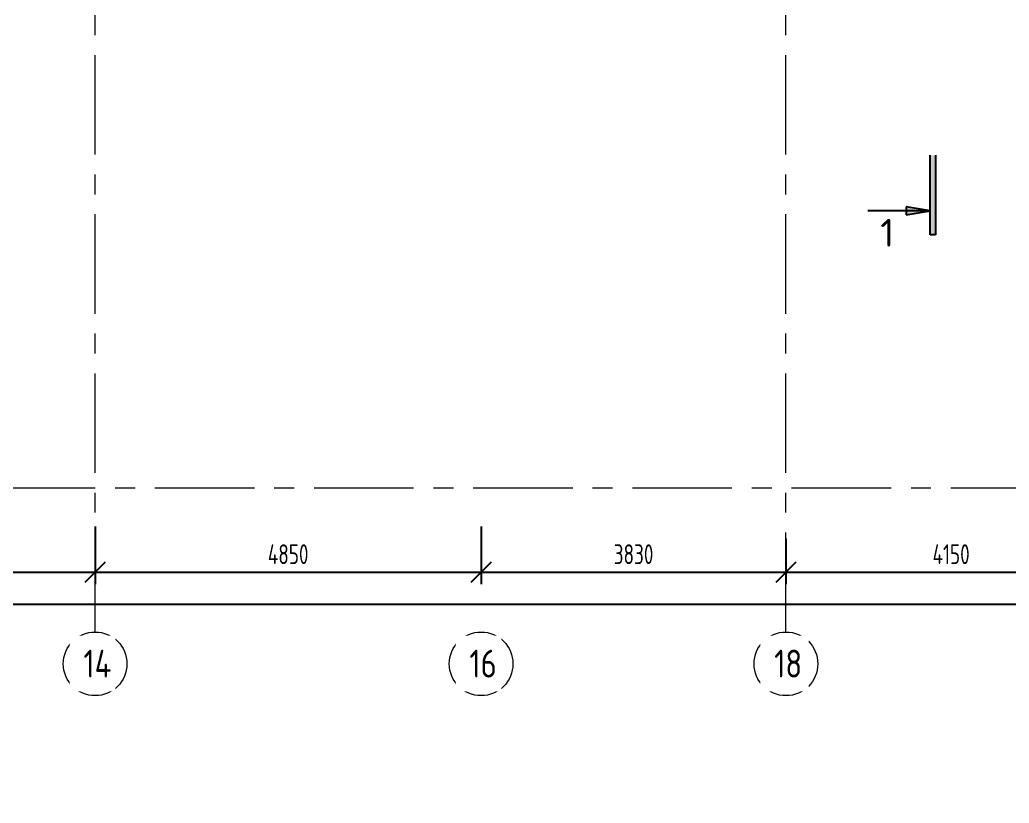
# Model space of a CAD drawing. Header units: millimetres. Extents: x -265044 to 366616, y 0 to 292181.
# Drawn here: x 236749 to 249181, y 51243 to 61088 of the extents above; entities that cross this region are included whole.
import ezdxf
from ezdxf import colors
from ezdxf.entities.mleader import LeaderData, LeaderLine
from ezdxf.math import Vec2, Vec3

# ---------------------------------------------------------------- set-up
doc = ezdxf.new("R2010")
doc.units = ezdxf.units.MM
doc.header["$MEASUREMENT"] = 0
doc.header["$PDMODE"] = 3
doc.header["$PDSIZE"] = -4
doc.linetypes.add('CENTER', pattern=[2, 1.25, -0.25, 0.25, -0.25])
doc.layers.get('0').update_dxf_attribs({"color": 250, "lineweight": 9})
doc.layers.get('Defpoints').update_dxf_attribs({"color": 6})
for name, color, linetype, lineweight in [('АР_Оси', 193, 'Continuous', 9), ('АР_Оси размеры', 164, 'Continuous', 9), ('АР_Отметки', 250, 'Continuous', 15), ('АР_Разрезы', 175, 'Continuous', 9)]:
    doc.layers.add(name, color=color, linetype=linetype, lineweight=lineweight)
doc.layers.add('Тонкая', color=7, linetype='Continuous')
doc.layers.get('Тонкая').off()
doc.styles.add('ISOCPEUR', font='isocpeur.ttf', dxfattribs={"width": 0.7})
doc.styles.add('METRO-STYLE', font='isocpeur.ttf', dxfattribs={"width": 0.9, "oblique": 15})
doc.styles.add('ГОСТ 2.304', font='isocpeur.ttf', dxfattribs={"width": 0.7})
doc.dimstyles.new('СПДС', dxfattribs={"dimscale": 100, "dimtxt": 2.5, "dimasz": 2.5, "dimexe": 1.5, "dimexo": 0, "dimgap": 1, "dimtad": 1, "dimdec": 0, "dimrnd": 1, "dimtxsty": 'ГОСТ 2.304', "dimblk": 'OBLIQUE', "dimcen": 2.5, "dimdle": 1.5, "dimadec": 0, "dimazin": 2, "dimtfac": 0.75, "dimtdec": 0, "dimtmove": 1, "dimatfit": 3, "dimfxl": 1, "dimtolj": 1, "dimarcsym": 1})

# ---------------------------------------------------------------- blocks, each defined once
blk = doc.blocks.new('_Oblique')
at = {"color": 8, "linetype": 'ByBlock', "lineweight": -2}
blk.add_line((-0.5, -0.5), (0.5, 0.5), dxfattribs=at)
blk = doc.blocks.new('*D487')
at = {"layer": 'Defpoints', "color": 0, "lineweight": 13, "ltscale": 100, "transparency": 16777216}
for p in [(229156, 54989), (237696, 54721), (237696, 54147)]:
    blk.add_point(p, dxfattribs=at)
at = {"layer": 'АР_Оси размеры', "color": 8, "lineweight": -2, "ltscale": 100, "transparency": 16777216}
for p, q in [((229156, 54989), (229156, 53997)), ((237696, 54721), (237696, 53997)), ((229006, 54147), (237846, 54147))]:
    blk.add_line(p, q, dxfattribs=at)
at = {"layer": 'АР_Оси размеры', "color": 8, "lineweight": -2, "ltscale": 100, "transparency": 16777216, "xscale": 250, "yscale": 250, "zscale": 250, "rotation": 180}
blk.add_blockref('_Oblique', (229156, 54147), dxfattribs=at)
at = {"layer": 'АР_Оси размеры', "color": 8, "lineweight": -2, "ltscale": 100, "transparency": 16777216, "xscale": 250, "yscale": 250, "zscale": 250}
blk.add_blockref('_Oblique', (237696, 54147), dxfattribs=at)
at = {"layer": 'АР_Оси размеры', "color": 8, "ltscale": 100, "transparency": 16777216, "insert": (233426, 54372), "char_height": 250, "attachment_point": 5, "style": 'ГОСТ 2.304'}
blk.add_mtext('\\A1;8540', dxfattribs=at)
blk = doc.blocks.new('*D488')
at = {"layer": 'Defpoints', "color": 0, "lineweight": 13, "ltscale": 100, "transparency": 16777216}
for p in [(242546, 54721), (246376, 54569), (246376, 54147)]:
    blk.add_point(p, dxfattribs=at)
at = {"layer": 'АР_Оси размеры', "color": 8, "lineweight": -2, "ltscale": 100, "transparency": 16777216}
for p, q in [((242546, 54721), (242546, 53997)), ((246376, 54569), (246376, 53997)), ((242396, 54147), (246526, 54147))]:
    blk.add_line(p, q, dxfattribs=at)
at = {"layer": 'АР_Оси размеры', "color": 8, "lineweight": -2, "ltscale": 100, "transparency": 16777216, "xscale": 250, "yscale": 250, "zscale": 250, "rotation": 180}
blk.add_blockref('_Oblique', (242546, 54147), dxfattribs=at)
at = {"layer": 'АР_Оси размеры', "color": 8, "lineweight": -2, "ltscale": 100, "transparency": 16777216, "xscale": 250, "yscale": 250, "zscale": 250}
blk.add_blockref('_Oblique', (246376, 54147), dxfattribs=at)
at = {"layer": 'АР_Оси размеры', "color": 8, "ltscale": 100, "transparency": 16777216, "insert": (244461, 54372), "char_height": 250, "attachment_point": 5, "style": 'ГОСТ 2.304'}
blk.add_mtext('\\A1;3830', dxfattribs=at)
blk = doc.blocks.new('*D489')
at = {"layer": 'Defpoints', "color": 0, "lineweight": 13, "ltscale": 100, "transparency": 16777216}
for p in [(246376, 54569), (250526, 54569), (250526, 54147)]:
    blk.add_point(p, dxfattribs=at)
at = {"layer": 'АР_Оси размеры', "color": 8, "lineweight": -2, "ltscale": 100, "transparency": 16777216}
for p, q in [((246376, 54569), (246376, 53997)), ((250526, 54569), (250526, 53997)), ((246226, 54147), (250676, 54147))]:
    blk.add_line(p, q, dxfattribs=at)
at = {"layer": 'АР_Оси размеры', "color": 8, "lineweight": -2, "ltscale": 100, "transparency": 16777216, "xscale": 250, "yscale": 250, "zscale": 250, "rotation": 180}
blk.add_blockref('_Oblique', (246376, 54147), dxfattribs=at)
at = {"layer": 'АР_Оси размеры', "color": 8, "lineweight": -2, "ltscale": 100, "transparency": 16777216, "xscale": 250, "yscale": 250, "zscale": 250}
blk.add_blockref('_Oblique', (250526, 54147), dxfattribs=at)
at = {"layer": 'АР_Оси размеры', "color": 8, "ltscale": 100, "transparency": 16777216, "insert": (248451, 54372), "char_height": 250, "attachment_point": 5, "style": 'ГОСТ 2.304'}
blk.add_mtext('\\A1;4150', dxfattribs=at)
blk = doc.blocks.new('*D492')
at = {"layer": 'Defpoints', "color": 0, "lineweight": 13, "ltscale": 100, "transparency": 16777216}
for p in [(237696, 54721), (242546, 54721), (242546, 54147)]:
    blk.add_point(p, dxfattribs=at)
at = {"layer": 'АР_Оси размеры', "color": 8, "lineweight": -2, "ltscale": 100, "transparency": 16777216}
for p, q in [((237696, 54721), (237696, 53997)), ((242546, 54721), (242546, 53997)), ((237546, 54147), (242696, 54147))]:
    blk.add_line(p, q, dxfattribs=at)
at = {"layer": 'АР_Оси размеры', "color": 8, "lineweight": -2, "ltscale": 100, "transparency": 16777216, "xscale": 250, "yscale": 250, "zscale": 250, "rotation": 180}
blk.add_blockref('_Oblique', (237696, 54147), dxfattribs=at)
at = {"layer": 'АР_Оси размеры', "color": 8, "lineweight": -2, "ltscale": 100, "transparency": 16777216, "xscale": 250, "yscale": 250, "zscale": 250}
blk.add_blockref('_Oblique', (242546, 54147), dxfattribs=at)
at = {"layer": 'АР_Оси размеры', "color": 8, "ltscale": 100, "transparency": 16777216, "insert": (240121, 54372), "char_height": 250, "attachment_point": 5, "style": 'ГОСТ 2.304'}
blk.add_mtext('\\A1;4850', dxfattribs=at)
blk = doc.blocks.new('*D479')
at = {"layer": 'Defpoints', "color": 0, "lineweight": 13, "ltscale": 100, "transparency": 16777216}
for p in [(263426, 53745), (195011, 53419), (263426, 53419)]:
    blk.add_point(p, dxfattribs=at)
at = {"layer": 'АР_Оси размеры', "color": 8, "lineweight": -2, "ltscale": 100, "transparency": 16777216}
for p, q in [((195011, 53419), (195011, 53895)), ((263426, 53419), (263426, 53895)), ((194861, 53745), (263576, 53745))]:
    blk.add_line(p, q, dxfattribs=at)
at = {"layer": 'АР_Оси размеры', "color": 8, "lineweight": -2, "ltscale": 100, "transparency": 16777216, "xscale": 250, "yscale": 250, "zscale": 250, "rotation": 180}
blk.add_blockref('_Oblique', (195011, 53745), dxfattribs=at)
at = {"layer": 'АР_Оси размеры', "color": 8, "lineweight": -2, "ltscale": 100, "transparency": 16777216, "xscale": 250, "yscale": 250, "zscale": 250}
blk.add_blockref('_Oblique', (263426, 53745), dxfattribs=at)
at = {"layer": 'АР_Оси размеры', "color": 8, "ltscale": 100, "transparency": 16777216, "insert": (229218, 53970), "char_height": 250, "attachment_point": 5, "style": 'ГОСТ 2.304'}
blk.add_mtext('\\A1;68415', dxfattribs=at)
blk = doc.blocks.new('_DotSmall')
at = {"color": 8, "linetype": 'ByBlock', "const_width": 0.5}
blk.add_lwpolyline([(-0.0625, 0, 1), (0.0625, 0, 1)], format="xyb", close=True, dxfattribs=at)
blk = doc.blocks.new('A$C60573c2e')
at = {"layer": 'АР_Разрезы', "ltscale": 100}
h = blk.add_hatch(color=8, dxfattribs=at)
h.dxf.hatch_style = 1
h.paths.add_polyline_path([(59606, -71214), (59676, -71214), (59676, -72214), (59606, -72214)])
h.paths.add_polyline_path([(59306, -71864), (59606, -71914), (59306, -71914)])
h.paths.add_polyline_path([(59306, -71914), (59606, -71914), (59306, -71964)])
at = {"layer": 'АР_Разрезы', "color": 8, "lineweight": 25, "ltscale": 100}
for p, q in [((59606, -72214), (59606, -71214)), ((59676, -71214), (59676, -72214)), ((59606, -71914), (59306, -71864)), ((59306, -71864), (59306, -71964)), ((59306, -71964), (59606, -71914)), ((59676, -72214), (59606, -72214))]:
    blk.add_line(p, q, dxfattribs=at)
blk.add_lwpolyline([(59606, -71914), (58822, -71914)], dxfattribs=at)
at = {"layer": 'АР_Разрезы', "color": 8, "lineweight": 25, "ltscale": 100, "insert": (59156, -72014), "char_height": 350, "width": 583.33, "attachment_point": 3, "style": 'METRO-STYLE'}
blk.add_mtext('{\\Q0;\\W1;1}', dxfattribs=at)

msp = doc.modelspace()

# ---------------------------------------------------------------- linework, layer by layer
at = {"layer": 'АР_Оси', "color": 8, "linetype": 'CENTER', "ltscale": 1000}
for p, q in [((237695.6, 53394.4), (237695.6, 87701.9)), ((246375.6, 53394.4), (246375.6, 87701.9)), ((182446.9, 55205.7), (266044, 55205.7))]:
    msp.add_line(p, q, dxfattribs=at)
at = {"layer": 'АР_Оси', "color": 8, "ltscale": 0.5}
for centre in [(237695.6, 52994.4), (242545.6, 52994.4), (246375.6, 52994.4)]:
    msp.add_circle(centre, 400, dxfattribs=at)

# ---------------------------------------------------------------- dimensions: what is measured, and where the dimension line sits
at = {"layer": 'АР_Оси размеры', "color": 8, "ltscale": 100}
for base, p1, p2, picture, middle in [((237695.6, 54147.1), (229155.6, 54988.9), (237695.6, 54721), '*D487', (233425.6, 54372.1)), ((242545.6, 54147.1), (237695.6, 54721), (242545.6, 54721), '*D492', (240120.6, 54372.1)), ((246375.6, 54147.1), (242545.6, 54721), (246375.6, 54569.2), '*D488', (244460.6, 54372.1)), ((250525.6, 54147.1), (246375.6, 54569.2), (250525.6, 54569.2), '*D489', (248450.6, 54372.1)), ((263425.6, 53745), (195010.6, 53419.4), (263425.6, 53419.4), '*D479', (229218.1, 53970))]:
    dim = msp.add_linear_dim(base=base, p1=p1, p2=p2, dimstyle='СПДС', override={"dimclrd": 8, "dimclre": 8, "dimclrt": 8}, dxfattribs=at)
    dim.commit()
    dim.dimension.update_dxf_attribs({"geometry": picture, "text_midpoint": middle})

# ---------------------------------------------------------------- next in the draw order: texts
at = {"layer": 'АР_Оси', "color": 8, "char_height": 350, "attachment_point": 1, "line_spacing_factor": 1.149209, "style": 'ГОСТ 2.304', "bg_fill": 2}
for s, insert, width in [('{\\W0.8;14}', (237549, 53172.2), 224.236), ('{\\W0.8;16}', (242399, 53172.2), 224.236), ('{\\W0.8;18}', (246228.1, 53172.2), 258.628)]:
    msp.add_mtext(s, dxfattribs=dict(at, insert=insert, width=width))

# ---------------------------------------------------------------- next in the draw order: block references
at = {"layer": 'Тонкая', "color": 8, "ltscale": 100}
msp.add_blockref('A$C60573c2e', (188580.6, 130600.7), dxfattribs=at)

# ---------------------------------------------------------------- next in the draw order: leaders
at = {"layer": 'АР_Отметки', "color": 8}
ml = msp.add_multileader_mtext('Standard', dxfattribs=at)
ml.set_content('+9,800', color=8, style='ISOCPEUR')
ml.set_leader_properties(color=8, linetype='Continuous', lineweight=-1)
ml.set_arrow_properties(name='DOTSMALL')
ml.build(insert=Vec2(0, 0))
ml.multileader.update_dxf_attribs({"has_text_frame": 1, "text_left_attachment_type": 4, "text_right_attachment_type": 4, "dogleg_length": 100, "arrow_head_size": 180})
ctx = ml.context
ctx.base_point, ctx.char_height, ctx.arrow_head_size, ctx.landing_gap_size, ctx.plane_origin = Vec3(249563.4, 81908.8), 250, 180, 50, Vec3(249314, 81248)
ctx.left_attachment, ctx.right_attachment = 4, 4
notes = []
notes.append((ctx, [(0, (0, 0, 0), (0, 0), (1, 0), 1, [])]))
ctx.mtext.insert, ctx.mtext.width, ctx.mtext.line_spacing_style, ctx.mtext.flow_direction = Vec3(249613.4, 82242.1), 852.697, 2, 5
ml = msp.add_multileader_mtext('Standard', dxfattribs=at)
ml.set_content('+9,800', color=8, style='ISOCPEUR')
ml.set_leader_properties(color=8, linetype='Continuous', lineweight=-1)
ml.set_arrow_properties(name='DOTSMALL')
ml.build(insert=Vec2(0, 0))
ml.multileader.update_dxf_attribs({"has_text_frame": 1, "text_left_attachment_type": 4, "text_right_attachment_type": 4, "dogleg_length": 100, "arrow_head_size": 180})
ctx = ml.context
ctx.base_point, ctx.char_height, ctx.arrow_head_size, ctx.landing_gap_size, ctx.plane_origin = Vec3(249563.4, 81908.8), 250, 180, 50, Vec3(249314, 81248)
ctx.left_attachment, ctx.right_attachment = 4, 4
notes.append((ctx, [(0, (0, 0, 0), (0, 0), (1, 0), 1, [])]))
ctx.mtext.insert, ctx.mtext.width, ctx.mtext.line_spacing_style, ctx.mtext.flow_direction = Vec3(249613.4, 82242.1), 852.697, 2, 5
ml = msp.add_multileader_mtext('Standard', dxfattribs=at)
ml.set_content('Л.1', color=8, style='ISOCPEUR')
ml.set_leader_properties(color=8, linetype='Continuous', lineweight=-1)
ml.set_arrow_properties(name='DOTSMALL')
ml.build(insert=Vec2(0, 0))
ml.multileader.update_dxf_attribs({"has_text_frame": 1, "text_left_attachment_type": 4, "text_right_attachment_type": 4, "dogleg_length": 100, "arrow_head_size": 180})
ctx = ml.context
ctx.base_point, ctx.char_height, ctx.arrow_head_size, ctx.landing_gap_size, ctx.plane_origin = Vec3(246797.4, 81128.4, 0), 250, 180, 50, Vec3(272187.5, 68886.9, 0)
ctx.left_attachment, ctx.right_attachment = 4, 4
notes.append((ctx, [(0, (0, 0, 0), (0, 0), (1, 0), 1, [])]))
ctx.mtext.insert, ctx.mtext.width, ctx.mtext.line_spacing_style, ctx.mtext.flow_direction = Vec3(246847.4, 81461.7, 0), 852.697, 2, 5
ml = msp.add_multileader_mtext('Standard', dxfattribs=at)
ml.set_content('+11,750', color=8, style='ISOCPEUR')
ml.set_leader_properties(color=8, linetype='Continuous', lineweight=-1)
ml.set_arrow_properties(name='DOTSMALL')
ml.build(insert=Vec2(0, 0))
ml.multileader.update_dxf_attribs({"has_text_frame": 1, "text_left_attachment_type": 4, "text_right_attachment_type": 4, "dogleg_length": 100, "arrow_head_size": 180})
ctx = ml.context
ctx.base_point, ctx.char_height, ctx.arrow_head_size, ctx.landing_gap_size, ctx.plane_origin = Vec3(247705.9, 76291.8), 250, 180, 50, Vec3(248185.1, 73672.7)
ctx.left_attachment, ctx.right_attachment = 4, 4
notes.append((ctx, [(0, (0, 0, 0), (0, 0), (1, 0), 1, [])]))
ctx.mtext.insert, ctx.mtext.width, ctx.mtext.line_spacing_style, ctx.mtext.flow_direction = Vec3(247755.9, 76625.2), 852.697, 2, 5
ml = msp.add_multileader_mtext('Standard', dxfattribs=at)
ml.set_content('+11,900', color=8, style='ISOCPEUR')
ml.set_leader_properties(color=8, linetype='Continuous', lineweight=-1)
ml.set_arrow_properties(name='DOTSMALL')
ml.build(insert=Vec2(0, 0))
ml.multileader.update_dxf_attribs({"has_text_frame": 1, "text_left_attachment_type": 4, "text_right_attachment_type": 4, "dogleg_length": 100, "arrow_head_size": 180})
ctx = ml.context
ctx.base_point, ctx.char_height, ctx.arrow_head_size, ctx.landing_gap_size, ctx.plane_origin = Vec3(254631.7, 57012.6), 250, 180, 50, Vec3(279867.6, 44865.1)
ctx.left_attachment, ctx.right_attachment = 4, 4
notes.append((ctx, [(0, (0, 0, 0), (0, 0), (1, 0), 1, [])]))
ctx.mtext.insert, ctx.mtext.rotation, ctx.mtext.width, ctx.mtext.line_spacing_style, ctx.mtext.flow_direction = Vec3(254681.7, 57345.9), 6.2831853, 852.697, 2, 5
for ctx, leaders in notes:
    for number, flags, end, landing, length, lines in leaders:
        leader = LeaderData()
        leader.index, (leader.has_last_leader_line, leader.has_dogleg_vector, leader.attachment_direction) = number, flags
        leader.last_leader_point, leader.dogleg_vector, leader.dogleg_length = Vec3(end), Vec3(landing), length
        for number, points, colour, breaks in lines:
            line = LeaderLine()
            line.index, line.vertices, line.color, line.breaks = number, Vec3.list(points), colors.encode_raw_color(colour), breaks
            leader.lines.append(line)
        ctx.leaders.append(leader)

doc.saveas('drawing.dxf')
